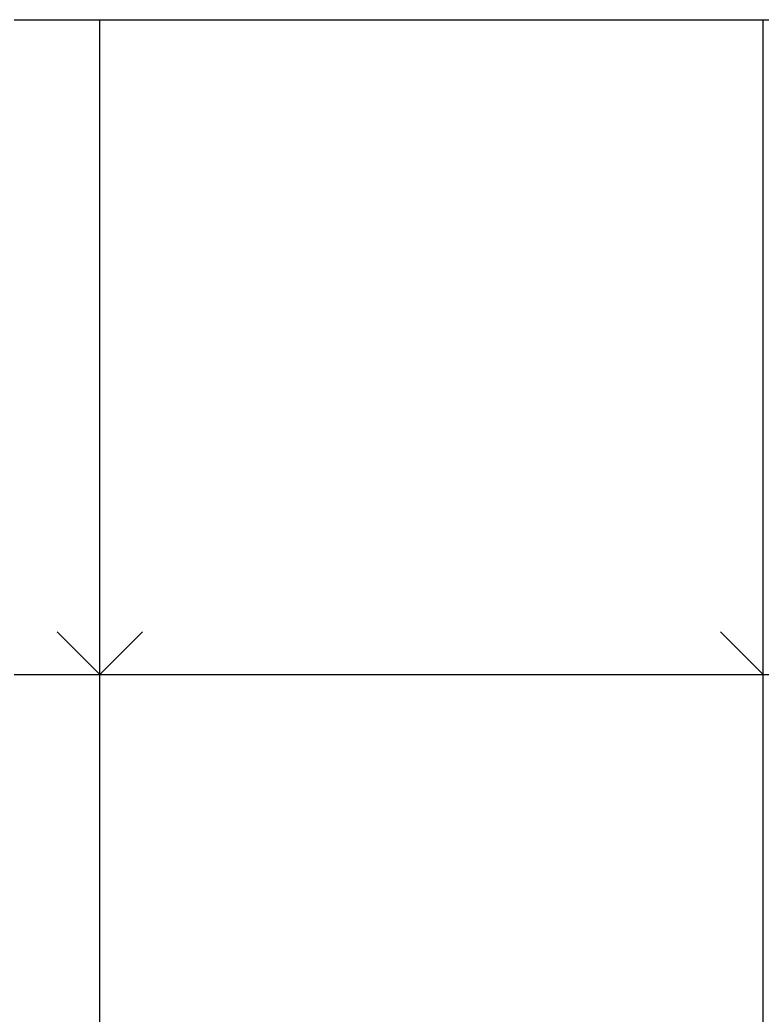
# Model space of a CAD drawing. Header units: inches. Extents: x -16404 to 14624, y -1591 to 16152.
# Drawn here: x 3124.3 to 3333.1, y 8672 to 8952 of the extents above; entities that cross this region are included whole.
import ezdxf
from ezdxf import colors
from ezdxf.entities.mleader import LeaderData, LeaderLine
from ezdxf.math import Vec2, Vec3

# ---------------------------------------------------------------- set-up
doc = ezdxf.new("R2010")
doc.units = ezdxf.units.IN
doc.header["$LTSCALE"] = 24
doc.header["$MEASUREMENT"] = 0
doc.linetypes.add('DASHED2', pattern=[0.375, 0.25, -0.125])
doc.layers.get('0').update_dxf_attribs({"linetype": 'CONTINUOUS'})
doc.layers.add('S-ANNO-GRID-NONPLOT', color=251, linetype='CONTINUOUS', plot=False)
doc.layers.add('S-ANNO-NOTE', color=4, linetype='CONTINUOUS')
doc.layers.add('S-TYP DETAIL BLOCKS', color=1, linetype='CONTINUOUS')
doc.styles.add('Arial', font='arial.ttf', dxfattribs={"width": 0.85})

# ---------------------------------------------------------------- blocks, each defined once
blk = doc.blocks.new('Se_24x36_DETAILS_GRID')
for p, q in [((7.767424906270946, 23.00000000000006), (15.53484981254189, 23.00000000000005)), ((15.53484981254189, 23.00000000000006), (23.30227471881284, 23.00000000000005)), ((15.53484981254195, 15.33333333333345), (15.53484981254195, 23.00000000000012)), ((23.30227471881284, 23.00000000000006), (31.06969962508379, 23.00000000000005)), ((23.30227471881284, 15.3333333333334), (23.30227471881284, 23.00000000000007)), ((15.53484981254195, 15.33333333333344), (16.034849812564, 15.8333333333556)), ((7.76742490627095, 15.33333333333338), (15.5348498125419, 15.33333333333338)), ((15.53484981254189, 15.33333333333338), (23.30227471881284, 15.33333333333338)), ((15.53484981254195, 7.666666666666777), (15.53484981254195, 15.33333333333345)), ((23.30227471881284, 15.33333333333338), (31.06969962508379, 15.33333333333338)), ((23.30227471881284, 7.666666666666725), (23.30227471881284, 15.3333333333334))]:
    blk.add_line(p, q)
at = {"linetype": 'DASHED2', "ltscale": 0.5}
for p, q in [((15.53484981254189, 15.33333333333338), (15.03484981251985, 15.83333333335554)), ((23.30227471881284, 15.33333333333338), (22.80227471879079, 15.83333333335554))]:
    blk.add_line(p, q, dxfattribs=at)
blk = doc.blocks.new('ARROW-LOOP')
at = {"color": 0}
blk.add_lwpolyline([(-1.80643092716582, 4.547473508864641e-13), (0.5420998376011994, 4.547473508864641e-13, 1.317177028536598), (-0.4638054410929726, -0.2806363246950241)], format="xyb", dxfattribs=at)
blk = doc.blocks.new('Se_HORIZONTAL DIAPHRAGM OPENING')
at = {"layer": 'S-ANNO-NOTE'}
ml = blk.add_multileader_mtext('Standard', dxfattribs=at)
ml.set_content('{\\fISOCPEUR|b0|i0|c0|p34;℄} OF STRAP, TYP', color=4, style='Arial')
ml.set_leader_properties(color=2)
ml.set_arrow_properties(name='ARROW-LOOP')
ml.build(insert=Vec2(0, 0))
ml.multileader.update_dxf_attribs({"dogleg_length": 0.36, "arrow_head_size": 2.625, "scale": 24})
ctx = ml.context
ctx.base_point, ctx.scale, ctx.char_height, ctx.arrow_head_size, ctx.landing_gap_size, ctx.plane_origin = Vec3(-4.310005451981709, 54.24999999946976), 24, 2.25, 2.625, 2.16, Vec3(73.96796471278685, 363.5848218455294)
ctx.text_align_type = 2
notes = []
notes.append((ctx, [(0, (1, 1, 0), (25.01574659440303, 54.24999999946976), (-1, 0), 3.000000000000014, [(0, [(35.66821890174469, 54.24999999946976)], 0, [])])]))
ctx.mtext.insert, ctx.mtext.width, ctx.mtext.alignment, ctx.mtext.flow_direction = Vec3(19.85574659440301, 55.59754433780537), 48, 3, 5
for ctx, leaders in notes:
    for number, flags, end, landing, length, lines in leaders:
        leader = LeaderData()
        leader.index, (leader.has_last_leader_line, leader.has_dogleg_vector, leader.attachment_direction) = number, flags
        leader.last_leader_point, leader.dogleg_vector, leader.dogleg_length = Vec3(end), Vec3(landing), length
        for number, points, colour, breaks in lines:
            line = LeaderLine()
            line.index, line.vertices, line.color, line.breaks = number, Vec3.list(points), colors.encode_raw_color(colour), breaks
            leader.lines.append(line)
        ctx.leaders.append(leader)

msp = doc.modelspace()

# ---------------------------------------------------------------- block references
at = {"layer": 'S-ANNO-GRID-NONPLOT', "xscale": 24, "yscale": 24, "zscale": 24}
msp.add_blockref('Se_24x36_DETAILS_GRID', (2773.857684628425, 8400), dxfattribs=at)

# ---------------------------------------------------------------- next in the draw order: block references
at = {"layer": 'S-TYP DETAIL BLOCKS'}
msp.add_blockref('Se_HORIZONTAL DIAPHRAGM OPENING', (3345.112277880464, 8780.000000000535), dxfattribs=at)

doc.saveas('drawing.dxf')
